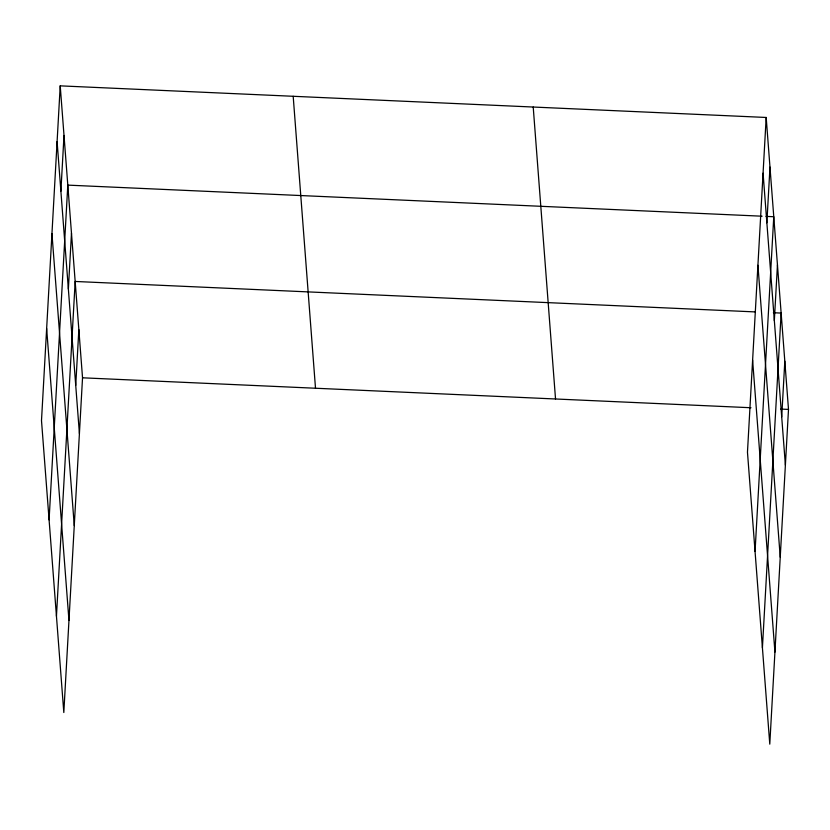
<?xml version="1.0" encoding="UTF-8"?>
<svg xmlns="http://www.w3.org/2000/svg" width="830" height="830" viewBox="0 0 830 830"><rect width="100%" height="100%" fill="white"/><g stroke="black" fill="none" stroke-linecap="round" stroke-linejoin="round"><path stroke-width="1.25" d="M60.217 85.853L41.5 420.582L63.817 712.534L82.533 377.806L60.217 85.853L766.183 117.466L788.5 409.418L769.784 744.147L747.467 452.194L766.183 117.466M60.891 191.211L64.003 135.487M49.084 519.85L67.801 185.121L762.127 216.205M68.371 289.016L71.484 233.292M56.45 616.192L75.167 281.463L755.248 311.914M75.727 385.359L78.85 329.635M766.858 222.824L769.981 167.1M755.061 551.462L773.768 216.734L766.007 216.381M774.338 320.629L777.451 264.905M762.417 647.805L781.134 313.076L773.373 312.723M781.704 416.971L784.817 361.247M82.533 377.806L750.963 407.738M780.74 409.065L788.5 409.418M763.071 173.19L785.388 465.142M757.925 265.268L780.241 557.21M752.613 360.127L774.93 652.069M533.213 107.039L555.529 398.981M293.187 96.29L315.504 388.233M57.094 141.588L79.41 433.53M51.948 233.655L74.264 525.598M46.646 328.514L68.963 620.466"/></g></svg>
